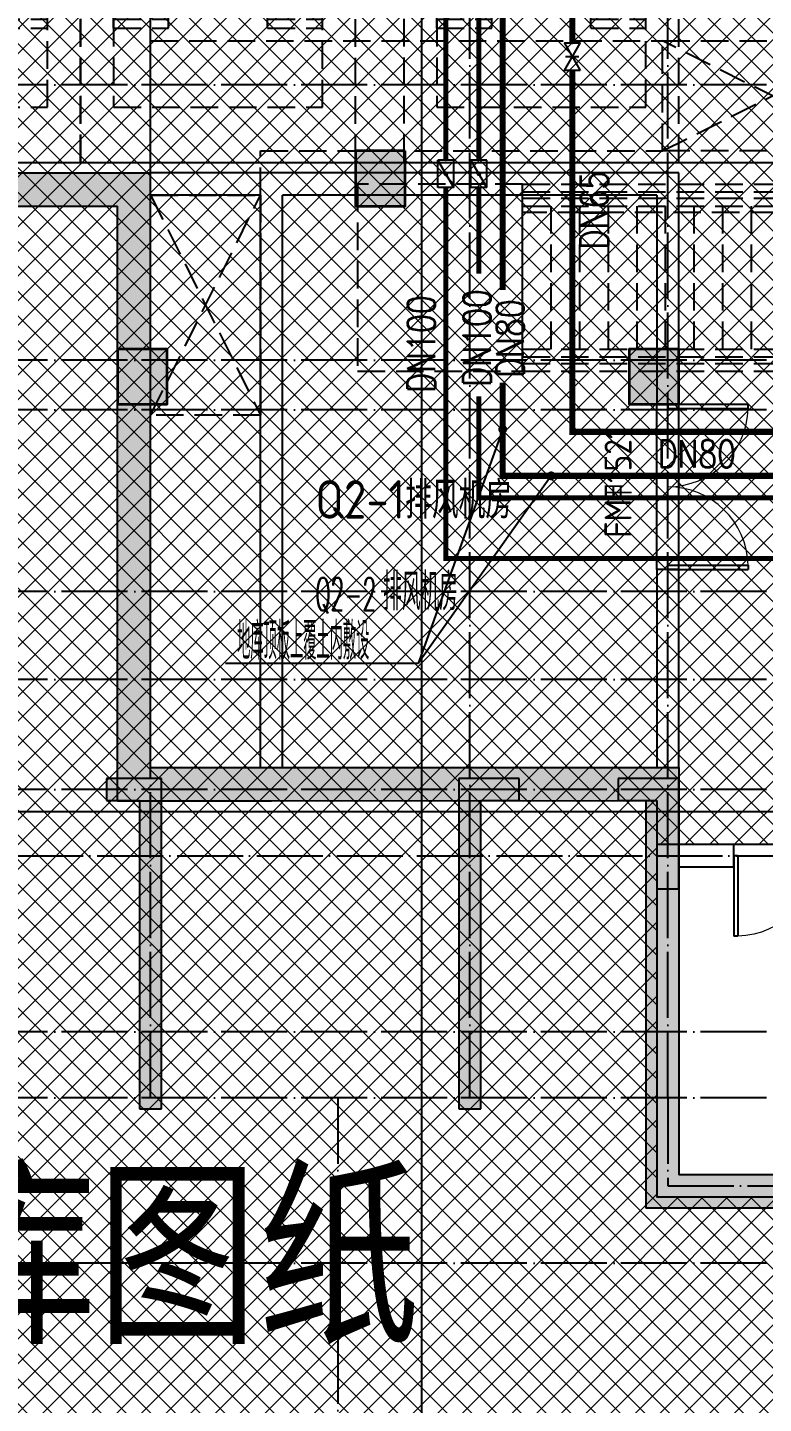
# Model space of a CAD drawing. Extents: x 27938 to 1507990, y 110129 to 923079.
# Drawn here: x 686473 to 693162, y 575054 to 587550 of the extents above; entities that cross this region are included whole.
import ezdxf
from ezdxf.xclip import XClip

# ---------------------------------------------------------------- set-up
doc = ezdxf.new("R2010")
doc.units = 0
doc.header["$LTSCALE"] = 1000
doc.header["$MEASUREMENT"] = 0
doc.header["$XCLIPFRAME"] = 0
for name, pattern in [('#P_--_20B1_001_t3$0$DASH', [0.35, 0.25, -0.1]), ('DASH', [0.35, 0.25, -0.1]), ('DOTE', [2.42, 2, -0.2, 0.02, -0.2])]:
    doc.linetypes.add(name, pattern=pattern)
for name, color, linetype in [('----建筑底图', 8, 'Continuous'), ('COLUMN', 9, 'Continuous'), ('DIM_不分区给水', 3, 'Continuous'), ('DOOR_FIRE', 4, 'Continuous'), ('DOOR_FIRE_TEXT', 7, 'Continuous'), ('DOTE', 1, 'Continuous'), ('HS-A-停车位（标准）', 9, 'Continuous'), ('HS-A-墙-砖', 2, 'Continuous'), ('HS-A-墙-砼', 41, 'Continuous'), ('HS-A-留孔-顶板面', 3, 'DASH'), ('PIPE-不分区消火栓', 1, 'TG_X'), ('PIPE-压力废', 31, 'YF'), ('PIPE-给水中', 72, 'J2'), ('PUB_HATCH', 8, 'Continuous'), ('PUB_TEXT', 4, 'Continuous'), ('STAIR', 2, 'Continuous'), ('text', 7, 'Continuous'), ('TEXT_不分区消火栓', 7, 'Continuous'), ('TEXT_压力废', 7, 'Continuous'), ('TEXT_给水', 7, 'Continuous'), ('VALVE_不分区消火栓', 7, 'Continuous'), ('VALVE_给水', 7, 'Continuous'), ('WALL', 9, 'Continuous'), ('WINDOW', 4, 'Continuous'), ('建-墙-填充', 8, 'Continuous'), ('建-文字', 7, 'Continuous')]:
    doc.layers.add(name, color=color, linetype=linetype)
doc.layers.add('填充', color=251, linetype='Continuous', lineweight=5)
doc.layers.add('砼柱', color=2, linetype='Continuous', lineweight=35)
doc.styles.add('_TCH_DIM_T3', font='SIMPLEX.shx', dxfattribs={"width": 0.494118, "bigfont": 'GBCBIG.shx'})
doc.styles.add('_TCH_WINDOW', font='SIMPLEX.shx', dxfattribs={"width": 0.7, "height": 3.5, "bigfont": 'GBCBIG.shx'})
doc.styles.add('_TWT_PIPEDN', font='SIMPLEX', dxfattribs={"width": 0.8, "height": 3.5, "bigfont": 'HZTXT'})
doc.styles.add('A-STANDARD', font='SIMPLEX.shx', dxfattribs={"width": 0.7, "height": 3, "bigfont": 'GBCBIG.shx'})
doc.styles.get("Standard").update_dxf_attribs({"font": 'gbenor.shx', "bigfont": 'gbcbig.shx'})
doc.styles.add('TG_LINETYPE', font='SIMPLEX', dxfattribs={"width": 0.8, "height": 3, "bigfont": 'HZTXT'})
doc.styles.add('黑体', font='simhei.ttf')
doc.linetypes.add('J2', pattern='A,3,-0.2,["J2",Standard,S=0.25,R=0,X=-0.1,Y=-0.115],-0.35', length=3.55)
doc.linetypes.add('TG_X', pattern='A,2,-0.229,["X",TG_LINETYPE,S=0.1,R=0,X=-0.229,Y=-0.15],0', length=2.229)
doc.linetypes.add('YF', pattern='A,3,-0.2,["YF",Standard,S=0.25,R=0,X=-0.1,Y=-0.115],-0.35', length=3.55)

# ---------------------------------------------------------------- blocks, each defined once
blk = doc.blocks.new('A$C25A378E3')
at = {"layer": 'HS-A-停车位（标准）', "color": 0, "linetype": 'DASH'}
for p, q in [((300, 4280), (800, 4280)), ((300, 4280), (300, 4120)), ((800, 4280), (800, 4120)), ((1700, 4280), (2200, 4280)), ((1700, 4280), (1700, 4120)), ((2200, 4280), (2200, 4120)), ((300, 4200), (800, 4200)), ((1700, 4200), (2200, 4200)), ((300, 4120), (800, 4120)), ((1700, 4120), (2200, 4120)), ((300, 1700), (-200, 2550)), ((2200, 1700), (2700, 2550))]:
    blk.add_line(p, q, dxfattribs=at)
for points in [[(0, 5500), (2500, 5500), (2500, 0), (0, 0)], [(300, 5000), (2200, 5000), (2200, 0), (300, 0)]]:
    blk.add_lwpolyline(points, close=True, dxfattribs=at)
blk = doc.blocks.new('GFDGFSDFGD')
at = {"layer": 'PUB_HATCH'}
for points in [[(447017, 373024), (447017, 372824), (447317, 372824), (447317, 370024), (447517, 370024), (447517, 373024)], [(450767, 373024), (450217, 373024), (450217, 370024), (450417, 370024), (450417, 372824), (450767, 372824)], [(451667, 373024), (451667, 372824), (452017, 372824), (452017, 372024), (452217, 372024), (452217, 373024)]]:
    blk.add_hatch(color=0, dxfattribs=at).paths.add_polyline_path(points)
at = {"layer": 'COLUMN', "color": 0}
for p, q in [((447017, 373024), (447017, 372824)), ((447517, 373024), (447017, 373024)), ((447517, 370024), (447517, 373024)), ((450767, 373024), (450217, 373024)), ((450217, 373024), (450217, 370024)), ((450767, 372824), (450767, 373024)), ((451667, 373024), (451667, 372824)), ((452217, 373024), (451667, 373024)), ((452217, 372024), (452217, 373024)), ((447017, 372824), (447317, 372824)), ((447317, 372824), (447317, 370024)), ((450417, 370024), (450417, 372824)), ((450417, 372824), (450767, 372824)), ((451667, 372824), (452017, 372824)), ((452017, 372824), (452017, 372024)), ((452017, 372024), (452217, 372024)), ((447317, 370024), (447517, 370024)), ((450217, 370024), (450417, 370024))]:
    blk.add_line(p, q, dxfattribs=at)
blk = doc.blocks.new('DFBFBFBGF')
at = {"layer": 'STAIR', "color": 0, "linetype": '#P_--_20B1_001_t3$0$DASH'}
for p, q in [((293136, 754230), (287317, 754230)), ((293136, 754030), (293136, 754230)), ((293136, 754160), (287317, 754160)), ((293136, 754100), (287317, 754100)), ((293136, 754030), (287317, 754030)), ((293136, 754030), (288716, 754030)), ((288716, 752730), (288716, 754030)), ((288716, 753970), (293136, 753970)), ((288976, 752730), (288976, 754030)), ((289236, 752730), (289236, 754030)), ((289496, 752730), (289496, 754030)), ((289756, 752730), (289756, 754030)), ((290016, 752730), (290016, 754030)), ((290276, 752730), (290276, 754030)), ((290536, 752730), (290536, 754030)), ((290796, 752730), (290796, 754030)), ((291056, 752730), (291056, 754030)), ((291316, 752730), (291316, 754030)), ((291576, 752730), (291576, 754030)), ((291836, 752730), (291836, 754030)), ((292096, 752730), (292096, 754030)), ((292356, 752730), (292356, 754030)), ((292616, 752730), (292616, 754030)), ((292876, 752730), (292876, 754030)), ((293136, 752730), (293136, 754030)), ((293136, 752730), (287317, 752730)), ((293136, 752730), (288716, 752730)), ((293136, 752530), (293136, 752730)), ((293136, 752660), (287317, 752660)), ((293136, 752600), (287317, 752600)), ((293136, 752530), (287317, 752530))]:
    blk.add_line(p, q, dxfattribs=at)
blk.add_lwpolyline([(293136, 754230), (294636, 754230), (294636, 752530), (293136, 752530)], close=True, dxfattribs=at)
blk = doc.blocks.new('$DorLib2D$00000002')
at = {"color": 0}
for p, q in [((-0.5, 0), (-0.5, 0.4875)), ((-0.475, 0.4875), (-0.5, 0.4875)), ((-0.475, 0), (-0.475, 0.4875)), ((0.475, 0), (0.475, 0.4875)), ((0.475, 0.4875), (0.5, 0.4875)), ((0.5, 0), (0.5, 0.4875)), ((-0.5, 0), (-0.475, 0)), ((0.5, 0), (0.475, 0))]:
    blk.add_line(p, q, dxfattribs=at)
at = {"color": 0, "lineweight": 13}
for centre, start, end in [((-0.4875, 0), 0, 88.53072), ((0.4875, 0), 91.46928, 180)]:
    blk.add_arc(centre, 0.4875, start, end, dxfattribs=at)
blk = doc.blocks.new('A$C74D73064')
at = {"layer": 'PUB_HATCH'}
for points in [[(16230, 67722.3), (15780, 67722.3), (15780, 67222.3), (16230, 67222.3)], [(4880, 67522.2), (5180, 67222.2), (13616.7, 67222.7), (13716.7, 67372.7), (13616.7, 67522.7)], [(13716.7, 67372.7), (13916.7, 67372.7), (13916.7, 67522.5), (13616.7, 67522.5), (13616.7, 67522.7)], [(13616.7, 61821.8), (13916.7, 62121.9), (13916.7, 67372.7), (13716.7, 67372.7), (13616.7, 67222.7)], [(14066.8, 65922.3), (13616.8, 65922.3), (13616.8, 65422.3), (14066.8, 65422.3)], [(18716.8, 65922.3), (18266.8, 65922.3), (18266.8, 65422.3), (18716.8, 65422.3)], [(13916.7, 62121.9), (13616.7, 61821.8), (15016.7, 61821.9), (15016.7, 62121.9)], [(15016.7, 62121.9), (15016.7, 61821.9), (18416.8, 61822), (18716.8, 62122)]]:
    blk.add_hatch(color=0, dxfattribs=at).paths.add_polyline_path(points)
at = {"layer": '填充'}
h = blk.add_hatch(dxfattribs=at)
h.set_pattern_fill('ANSI37', color=0, scale=100, style=0)
h.set_pattern_definition([(45, (-58932.6, 57522.26), (-112.2532, 112.2532), []), (135, (-58932.6, 57522.26), (-112.2532, -112.2532), [])])
h.paths.add_polyline_path([(-1883.2, 67422.3), (-1883.3, 65922.3), (-4383.2, 65922.3), (-4383.2, 63622.3), (-1883.2, 63622.3), (-1883.2, 61422.5), (-6483.1, 61422.5), (-6483.1, 58222.5), (-1733.2, 58222.5), (-1733.2, 57522.3), (966.8, 57522.3), (966.8, 59622.3), (1116.8, 59622.2), (1116.8, 61422.4), (1116.8, 61422.5), (1116.8, 67422.3)], flags=16)
h.paths.add_polyline_path([(28617.1, 63622.3), (28617.1, 65922.3), (26117.1, 65922.3), (26117.1, 67422.3), (23117.1, 67422.3), (23116.8, 61422.5), (18516.8, 61422.5), (18516.8, 58222.5), (23266.8, 58222.5), (23266.8, 57522.3), (25966.8, 57522.3), (25966.8, 59622.3), (26416.8, 59622.3), (26416.8, 61422.5), (26116.8, 61422.5), (26117.1, 63622.3)], flags=16)
h.paths.add_polyline_path([(-14883.2, 70322.3), (39116.7, 70322.3), (39116.7, 50822.3), (-14883.2, 50822.3)])
at = {"layer": '建-墙-填充'}
for points in [[(18716.8, 62122), (18416.8, 61822), (18416.8, 58122.5), (18716.8, 58422.5)], [(23167.1, 58122.5), (23467.1, 58422.5), (18716.8, 58422.5), (18416.8, 58122.5)]]:
    blk.add_hatch(color=0, dxfattribs=at).paths.add_polyline_path(points)
at = {"color": 0}
blk.add_lwpolyline([(28617.1, 63622.3), (28617.1, 65922.3), (26117.1, 65922.3), (26117.1, 67422.3), (23117.1, 67422.3), (23116.8, 61422.5), (18516.8, 61422.5), (18516.8, 58222.5), (23266.8, 58222.5), (23266.8, 57522.3), (25966.8, 57522.3), (25966.8, 59622.3), (26416.8, 59622.3), (26416.8, 61422.5), (26116.8, 61422.5), (26117.1, 63622.3)], close=True, dxfattribs=at)
at = {"layer": 'DOOR_FIRE', "color": 0}
for p, q in [((18516.8, 63922.3), (18516.8, 65422.3)), ((18716.8, 63922.3), (18716.8, 65422.3))]:
    blk.add_line(p, q, dxfattribs=at)
at = {"layer": 'DOTE', "color": 0}
for p, q in [((16380, 128076.6), (16380, 3986.3)), ((-13745, 67619.3), (186069.2, 67619.3)), ((186069.2, 61719.3), (-82096.5, 61719.3))]:
    blk.add_line(p, q, dxfattribs=at)
at = {"layer": 'DOTE', "color": 0, "linetype": 'DOTE', "ltscale": 0.3}
for p, q in [((18616.8, 59122.5), (18616.8, 58322.5)), ((18616.8, 58322.5), (23366.6, 58322.5))]:
    blk.add_line(p, q, dxfattribs=at)
at = {"layer": 'HS-A-墙-砖', "color": 0}
for p, q in [((15016.7, 67522.5), (13916.7, 67522.5)), ((18616.8, 67522.5), (15016.7, 67522.5)), ((18716.7, 67522.5), (18616.8, 67522.5)), ((18716.7, 67322.5), (18716.7, 67522.5)), ((14916.7, 67322.5), (13916.7, 67322.5)), ((14916.7, 62121.9), (14916.7, 67322.5)), ((15116.7, 62121.9), (15116.7, 67322.5)), ((18516.8, 67322.5), (15116.7, 67322.5)), ((18516.8, 67322.5), (18516.8, 65422.3)), ((18716.7, 67322.5), (18716.8, 67322.5)), ((18716.8, 65422.3), (18716.8, 67322.5)), ((18516.8, 65422.3), (18716.8, 65422.3)), ((18716.8, 63922.3), (18516.8, 63922.3)), ((18516.8, 63922.3), (18516.8, 62122)), ((18716.8, 62122), (18716.8, 63922.3)), ((18516.8, 62122), (18716.8, 62122))]:
    blk.add_line(p, q, dxfattribs=at)
at = {"layer": 'HS-A-墙-砼', "color": 0}
for p, q in [((4880, 67522.2), (13616.7, 67522.7)), ((13616.7, 67522.7), (13616.7, 67522.5)), ((13616.7, 67522.5), (13916.7, 67522.5)), ((13916.7, 67372.7), (13916.7, 67522.5)), ((13916.7, 62121.9), (13916.7, 67372.7)), ((5180, 67222.2), (13616.7, 67222.7)), ((13616.7, 61821.8), (13616.7, 67222.7)), ((13916.7, 62121.9), (15016.7, 62121.9)), ((15016.7, 62121.9), (18716.8, 62122)), ((18716.8, 62122), (18716.8, 58422.5)), ((13616.7, 61821.8), (15016.7, 61821.9)), ((15016.7, 61821.9), (18416.8, 61822)), ((18416.8, 61822), (18416.8, 58122.5)), ((23467.1, 58422.5), (18716.8, 58422.5)), ((23167.1, 58122.5), (18416.8, 58122.5))]:
    blk.add_line(p, q, dxfattribs=at)
at = {"layer": 'HS-A-留孔-顶板面', "color": 0}
for points in [[(13916.7, 67322.5), (13916.7, 68722.1), (18567.6, 68722.1)], [(18567.6, 67722.3), (18567.6, 68722.1), (20567.6, 68722.3), (20567.6, 67722.3), (18567.6, 67722.3), (20567.6, 68722.3), (20567.6, 67722.3), (18567.6, 68722.1)], [(14916.6, 67322.5), (14916.6, 67722.3), (18567.6, 67722.3)], [(13916.7, 67322.5), (14916.6, 67322.5), (14916.8, 65322.5), (13916.8, 65322.5), (13916.7, 67322.5), (14916.8, 65322.5), (13916.8, 65322.5), (14916.6, 67322.5)]]:
    blk.add_lwpolyline(points, dxfattribs=at)
at = {"layer": 'PUB_HATCH', "color": 0}
for points in [[(16230, 67722.3), (15780, 67722.3), (15780, 67222.3), (16230, 67222.3)], [(14066.8, 65922.3), (13616.8, 65922.3), (13616.8, 65422.3), (14066.8, 65422.3)], [(18716.8, 65922.3), (18266.8, 65922.3), (18266.8, 65422.3), (18716.8, 65422.3)]]:
    blk.add_lwpolyline(points, close=True, dxfattribs=at)
at = {"layer": 'WALL', "color": 0}
for p, q in [((19216.8, 61422.5), (18716.8, 61422.5)), ((18716.8, 61422.5), (18716.8, 61222.5)), ((19216.8, 61222.5), (19216.8, 61422.5)), ((18716.8, 61222.5), (19216.8, 61222.5))]:
    blk.add_line(p, q, dxfattribs=at)
at = {"layer": '填充', "color": 0}
blk.add_lwpolyline([(28617.1, 63622.3), (28617.1, 65922.3), (26117.1, 65922.3), (26117.1, 67422.3), (23117.1, 67422.3), (23116.8, 61422.5), (18516.8, 61422.5), (18516.8, 58222.5), (23266.8, 58222.5), (23266.8, 57522.3), (25966.8, 57522.3), (25966.8, 59622.3), (26416.8, 59622.3), (26416.8, 61422.5), (26116.8, 61422.5), (26117.1, 63622.3)], close=True, dxfattribs=at)
at = {"layer": '砼柱', "color": 0, "lineweight": 35}
for points in [[(16230, 67722.3), (15780, 67722.3), (15780, 67222.3), (16230, 67222.3)], [(14066.8, 65922.3), (13616.8, 65922.3), (13616.8, 65422.3), (14066.8, 65422.3)], [(18716.8, 65922.3), (18266.8, 65922.3), (18266.8, 65422.3), (18716.8, 65422.3)]]:
    blk.add_lwpolyline(points, close=True, dxfattribs=at)
at = {"color": 169, "xscale": -1}
blk.add_blockref('DFBFBFBGF', (310433.5, -686807.5), dxfattribs=at)
at = {"color": 169}
blk.add_blockref('GFDGFSDFGD', (-433499.8, -311001.5), dxfattribs=at)
at = {"layer": 'DOOR_FIRE', "color": 169, "xscale": -1500, "yscale": -1500, "zscale": 200, "rotation": 90}
blk.add_blockref('$DorLib2D$00000002', (18616.8, 64672.3), dxfattribs=at)
at = {"layer": 'HS-A-停车位（标准）', "color": 169, "linetype": 'DASH', "xscale": -0.9999999999999996, "rotation": 179.9993559612105}
for p in [(10780.1, 73119.3), (13280, 73119.3), (16218, 73119.3)]:
    blk.add_blockref('A$C25A378E3', p, dxfattribs=at)
at = {"layer": 'WINDOW', "color": 169}
ref = blk.add_blockref('$DorLib2D$00000002', (19966.8, 61322.5), dxfattribs=dict(at, xscale=-1500, yscale=1500, zscale=-1500, rotation=180.0000000010183))
ref.add_attrib('A', 'JFM1521', (19958.5, 61611.6), dxfattribs={"layer": 'DOOR_FIRE_TEXT', "ltscale": 0.5, "height": 5.95, "rotation": 0, "style": '_TCH_WINDOW', "width": 0.494118})
at = {"layer": 'DOOR_FIRE_TEXT', "color": 0}
for s, height, p in [('1521', 245, (18287.6, 64707.2)), ('甲', 236.3, (18287.6, 64535.2)), ('FM', 245, (18287.6, 64208.5))]:
    blk.add_text(s, height=height, rotation=90, dxfattribs=at).set_placement(p)
at = {"layer": 'PUB_TEXT', "color": 0}
for s, height, p in [('Q2-1', 350, (15413.5, 64383.1)), ('排风机房', 337.59, (16230.2, 64383.1))]:
    blk.add_text(s, height=height, dxfattribs=at).set_placement(p)
at = {"layer": '建-文字', "color": 0, "style": 'A-STANDARD'}
for s, height, width, p in [('排风机房', 337.59, 0.7, (16029.5, 63549.3)), ('Q2-2', 297.5, 0.494118, (15413.5, 63549.3))]:
    blk.add_text(s, height=height, dxfattribs=dict(at, width=width)).set_placement(p)
blk = doc.blocks.new('HFHFTHFD')
at = {"layer": 'DOTE', "color": 0, "linetype": 'DOTE', "ltscale": 0.3}
for p, q in [((447417, 601749), (447417, 612949)), ((450317, 601749), (450317, 612949)), ((452117, 601749), (452117, 612949)), ((472617, 610949), (418617, 610949)), ((472617, 608449), (418617, 608449)), ((472617, 607999), (418617, 607999)), ((472617, 606349), (418617, 606349)), ((472617, 605549), (418617, 605549)), ((472617, 604549), (418617, 604549)), ((418617, 603949), (472617, 603949)), ((472617, 602349), (418617, 602349)), ((472617, 601749), (418617, 601749)), ((449117, 601749), (449117, 593449)), ((472617, 600249), (418617, 600249))]:
    blk.add_line(p, q, dxfattribs=at)
blk = doc.blocks.new('$VALVE$00000296')
for points in [[(-125, 72), (-125, -72), (125, 72), (125, -72), (-125, 72)], [(0, 60), (0, -64)]]:
    blk.add_lwpolyline(points)
for p in [(-125, 0), (125, 0)]:
    blk.add_point(p)
blk = doc.blocks.new('$VALVE$00000316')
for p, q in [((-125, 72), (125, -72)), ((-125, 72), (-125, -72)), ((-125, 72), (125, 72)), ((125, 72), (125, -72)), ((-125, -72), (125, -72))]:
    blk.add_line(p, q)
at = {"const_width": 21.1}
blk.add_lwpolyline([(-11, 0, 1), (11, 0, 1)], format="xyb", close=True, dxfattribs=at)
for p in [(-125, 0), (125, 0)]:
    blk.add_point(p)
at = {"color": 7, "flags": 9}
for tag in ['XSIZE', 'YSIZE']:
    blk.add_attdef(tag, (0, 0), '', height=0.5, dxfattribs=at)

msp = doc.modelspace()

# ---------------------------------------------------------------- hatches: boundary and pattern name
at = {"layer": 'PIPE-不分区消火栓'}
for points in [[(690575.1, 583278.5), (690575.1, 583256), (690552.6, 583256)], [(690575.1, 583278.5), (690552.6, 583278.5), (690552.6, 583256)], [(690275.1, 582728.5), (690252.6, 582728.5), (690252.6, 582706)], [(690275.1, 582728.5), (690275.1, 582706), (690252.6, 582706)]]:
    msp.add_hatch(color=256, dxfattribs=at).paths.add_polyline_path(points)
at = {"layer": 'PIPE-压力废'}
for points in [[(690791.9, 583478.9), (690791.9, 583451.4), (690764.4, 583451.4)], [(690791.9, 583478.9), (690764.4, 583478.9), (690764.4, 583451.4)]]:
    msp.add_hatch(color=256, dxfattribs=at).paths.add_polyline_path(points)
at = {"layer": 'PIPE-给水中'}
for points in [[(691425.1, 583878.5), (691397.6, 583878.5), (691397.6, 583851)], [(691425.1, 583878.5), (691425.1, 583851), (691397.6, 583851)]]:
    msp.add_hatch(color=256, dxfattribs=at).paths.add_polyline_path(points)

# ---------------------------------------------------------------- linework, layer by layer
at = {"layer": 'DIM_不分区给水'}
for p, q in [((690791.9, 583901.8), (690023.2, 581775.3)), ((691231.9, 583478.9), (690023.2, 581775.3)), ((690023.2, 581775.3), (688273.4, 581775.3))]:
    msp.add_line(p, q, dxfattribs=at)
at = {"layer": 'DIM_不分区给水', "const_width": 40}
for points in [[(690798.7, 583920.7, 1), (690785.1, 583883, 1)], [(691243.5, 583495.2, 1), (691220.4, 583462.6, 1)]]:
    msp.add_lwpolyline(points, format="xyb", close=True, dxfattribs=at)
at = {"layer": 'PIPE-不分区消火栓', "const_width": 45}
for points in [[(690275.1, 586628.9), (690275.1, 587928.9)], [(690575.1, 586628.9), (690575.1, 587928.9)], [(690575.1, 583278.5), (696725, 583278.5)]]:
    msp.add_lwpolyline(points, dxfattribs=at)
at = {"layer": 'PIPE-不分区消火栓', "ltscale": 0.5, "const_width": 45}
for points in [[(690275.1, 586346.8), (690275.1, 586628.9)], [(690575.1, 586346.8), (690575.1, 586628.9)], [(690275.1, 582728.5), (690275.1, 586097.2)], [(690575.1, 585315.6), (690575.1, 586097.2)], [(690575.1, 583278.5), (690575.1, 584201.2)], [(696270.1, 582728.5), (690275.1, 582728.5)]]:
    msp.add_lwpolyline(points, dxfattribs=at)
at = {"layer": 'PIPE-压力废', "const_width": 55}
for points in [[(690791.9, 585778.9), (690791.9, 588482.1)], [(690791.9, 585166.9), (690791.9, 585778.9)], [(690791.9, 583478.9), (690791.9, 584324.8)], [(690791.9, 583478.9), (696555.3, 583478.9)]]:
    msp.add_lwpolyline(points, dxfattribs=at)
at = {"layer": 'PIPE-给水中', "const_width": 55}
for points in [[(691425.1, 587409.1), (691425.1, 587928.9)], [(691425.1, 583878.5), (691425.1, 587159.1)]]:
    msp.add_lwpolyline(points, dxfattribs=at)
at = {"layer": 'PIPE-给水中', "ltscale": 0.5, "const_width": 55}
msp.add_lwpolyline([(691425.1, 583878.5), (696275.1, 583878.5)], dxfattribs=at)

# ---------------------------------------------------------------- block references
at = {"layer": '----建筑底图', "color": 169}
ref = msp.add_blockref('A$C74D73064', (673675, 518706.7), dxfattribs=at)
XClip(ref).set_block_clipping_path([(-14883.2465648082, 50822.2568892687), (39116.7403027331, 70322.2568880918)])
at = {"layer": '----建筑底图', "color": 8}
msp.add_blockref('GFDGFSDFGD', (240175.2, 207705.2), dxfattribs=at)
at = {"color": 169}
msp.add_blockref('HFHFTHFD', (240175.2, -23919.9), dxfattribs=at)
at = {"layer": 'VALVE_不分区消火栓', "yscale": -1, "rotation": 89.99999999426466}
for p in [(690275.1, 586222), (690575.1, 586222)]:
    msp.add_blockref('$VALVE$00000316', p, dxfattribs=at)
at = {"layer": 'VALVE_给水', "yscale": -1, "rotation": 89.99999999426466}
msp.add_blockref('$VALVE$00000296', (691425.1, 587284.1), dxfattribs=at)

# ---------------------------------------------------------------- texts
at = {"layer": 'DIM_不分区给水', "color": 7, "style": '_TCH_DIM_T3', "width": 0.494118}
msp.add_text('地库顶板上覆土内敷设', height=337.59, dxfattribs=at).set_placement((688378.4, 581810.3))
at = {"layer": 'text', "color": 8, "style": '黑体', "width": 0.8}
msp.add_text('阴影部分详地库图纸', height=1345.89, dxfattribs=at).set_placement((676821, 575739.7))
at = {"layer": 'TEXT_不分区消火栓', "style": '_TWT_PIPEDN', "width": 0.8}
for p in [(690177.6, 584235.9), (690683.2, 584290.6)]:
    msp.add_text('DN100', height=250, rotation=90, dxfattribs=at).set_placement(p)
at = {"layer": 'TEXT_压力废', "style": '_TWT_PIPEDN', "width": 0.8}
msp.add_text('DN80', height=250, rotation=90, dxfattribs=at).set_placement((690984.9, 584371))
msp.add_text('DN80', height=250, dxfattribs=at).set_placement((692200.3, 583553.9))
at = {"layer": 'TEXT_给水', "style": '_TWT_PIPEDN', "width": 0.8}
msp.add_text('DN65', height=250, rotation=90, dxfattribs=at).set_placement((691750.1, 585537))

doc.saveas('drawing.dxf')
